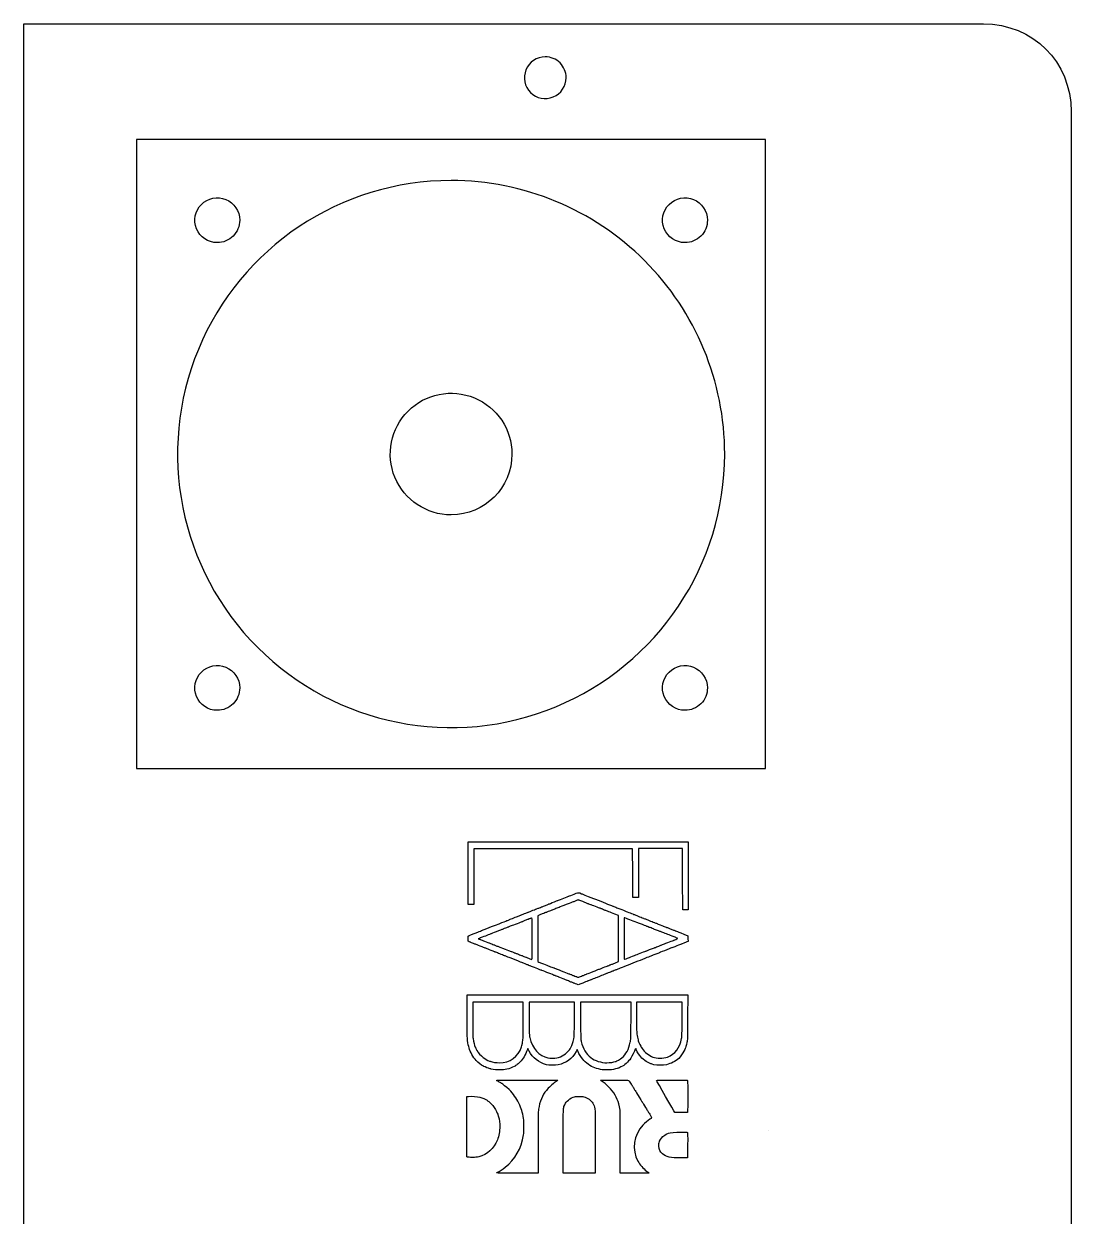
# Model space of a CAD drawing. Extents: x -79 to 143, y 137 to 297.
# Drawn here: x 72.6 to 142.6, y 217.2 to 296.9 of the extents above; entities that cross this region are included whole.
import ezdxf

# ---------------------------------------------------------------- set-up
doc = ezdxf.new("R2010")
doc.units = 0
doc.layers.add('Vrstva_1', color=7, linetype='CONTINUOUS')

msp = doc.modelspace()

# ---------------------------------------------------------------- linework, layer by layer
at = {"layer": 'Vrstva_1', "color": 7}
for points in [[(72.619218, 136.86771), (72.619218, 296.867708), (136.75178, 296.867708)], [(142.61926, 290.999909), (142.61926, 143.00015)]]:
    msp.add_lwpolyline(points, dxfattribs=at)
for points in [[(107.46905, 294.662929)], [(101.17712, 286.394186)], [(85.54477, 282.241663)], [(116.80935, 282.241663)], [(85.544812, 250.97746)], [(116.809395, 250.97746)], [(122.41003, 222.918175), (122.41003, 222.918175), (122.41003, 222.918175)]]:
    msp.add_lwpolyline(points, close=True, dxfattribs=at)
at = {"layer": 'Vrstva_1', "color": 1}
for points in [[(80.157982, 247.090225), (122.196274, 247.090225), (122.196274, 289.128517), (80.157982, 289.128517)], [(101.17712, 264.043823)]]:
    msp.add_lwpolyline(points, close=True, dxfattribs=at)
at = {"layer": 'Vrstva_1', "color": 5}
for points in [[(109.67322, 242.196237), (117.01176, 242.196237), (117.01176, 239.915703), (117.01176, 237.635166), (116.83305, 237.640966), (116.65434, 237.646766), (116.64934, 239.689898), (116.64434, 241.733032), (115.17608, 241.733032), (113.70782, 241.733032), (113.70782, 240.100455), (113.70782, 238.46788), (113.51472, 238.46788), (113.32163, 238.46788), (113.31663, 240.095623), (113.31163, 241.723368), (108.00822, 241.723368), (102.70476, 241.723368), (102.69476, 239.85895), (102.68476, 237.994532), (102.50165, 237.994532), (102.3181, 237.994532), (102.3131, 240.08266)], [(102.3211, 242.183754), (102.32172, 242.183257)], [(107.05633, 237.283692), (106.96453, 237.245382), (106.96453, 235.712269), (106.96453, 234.179158), (107.05098, 234.140088)], [(112.30203, 234.154269), (112.37463, 234.185909), (112.36963, 235.72256), (112.36463, 237.259204), (112.11347, 237.359154)], [(116.74149, 236.009773), (117.00231, 235.906636), (117.00731, 235.719406), (117.01231, 235.532169), (116.92951, 235.494999)], [(102.38235, 235.50514), (102.30825, 235.53788), (102.30825, 235.713924), (102.30825, 235.89003), (102.38132, 235.922113)], [(103.07216, 235.732188), (102.99486, 235.699968), (103.06246, 235.681268)], [(103.14946, 235.647558), (103.1493, 235.647377)], [(112.75674, 234.332828), (112.75639, 234.332817)], [(102.25121, 230.484277), (102.25121, 231.956319), (109.62268, 231.956401)], [(109.84522, 232.698058), (109.6639, 232.631698), (109.5747, 232.665338)], [(109.62268, 231.956401), (116.9944, 231.956401), (116.9874, 230.444559)], [(105.99908, 230.295867), (105.99908, 231.47343), (104.30914, 231.47343), (102.61922, 231.47343), (102.6184, 230.359957)], [(109.41878, 230.396282), (109.41893, 231.473393), (107.90114, 231.473393), (106.38335, 231.473393), (106.39035, 230.357643)], [(113.20102, 230.222366), (113.20802, 231.473372), (111.5148, 231.473372), (109.82158, 231.473372), (109.82858, 230.222366)], [(116.61956, 230.338832), (116.62856, 231.473914), (115.10077, 231.473914), (113.57297, 231.473914), (113.57297, 230.481199)], [(106.43215, 229.106636), (106.43184, 229.106617)], [(109.87038, 228.836123), (109.87096, 228.836132)], [(113.61157, 229.239873), (113.61129, 229.239333)], [(106.40083, 228.19196), (106.31143, 228.372338), (106.28033, 228.295068)], [(109.64526, 228.213571), (109.60196, 228.305951), (109.52826, 228.167169)], [(111.17137, 226.245151), (111.17145, 226.244916)], [(115.91843, 226.256593), (115.91853, 226.256816)], [(102.27508, 221.106342), (102.23158, 221.120162), (102.23158, 223.136459), (102.23158, 225.152755), (102.33949, 225.166283)], [(108.68566, 224.353269), (108.6859, 224.353192)], [(113.45079, 220.035909), (112.47124, 220.035909), (112.4708, 222.146664), (112.47034, 224.257413), (112.42464, 224.469942)], [(106.98468, 222.049833), (106.98439, 220.035681), (105.59332, 220.035681)], [(110.80992, 222.140477), (110.80992, 220.035751), (109.73763, 220.035751), (108.66536, 220.035751), (108.66736, 222.146508)], [(115.07168, 222.035041), (115.07238, 222.035303)], [(116.98766, 221.908439), (116.98266, 221.069273), (116.56727, 221.063373)]]:
    msp.add_lwpolyline(points, dxfattribs=at)
for points in [[(102.6483, 229.031687)], [(104.23154, 226.244648)]]:
    msp.add_lwpolyline(points, close=True, dxfattribs=at)
at = {"layer": 'Vrstva_1', "color": 7}
for points in [[(136.75178, 296.867708), (140.07578, 296.867708), (142.61926, 294.323898), (142.61926, 290.999909)], [(107.46905, 294.662929), (106.905037, 294.662929), (106.396561, 294.323176), (106.180723, 293.802096)], [(108.455093, 294.254497), (108.193578, 294.516012), (107.838888, 294.662929), (107.46905, 294.662929)], [(108.863525, 293.268454), (108.863525, 293.638291), (108.716608, 293.992982), (108.455093, 294.254497)], [(106.180723, 293.802096), (105.964885, 293.281016), (106.08419, 292.681228), (106.483007, 292.282411)], [(108.002693, 291.980126), (108.523772, 292.195965), (108.863525, 292.704441), (108.863525, 293.268454)], [(106.483007, 292.282411), (106.881824, 291.883593), (107.481613, 291.764288), (108.002693, 291.980126)], [(101.17712, 286.394186), (93.781603, 286.394186), (87.114296, 281.939234), (84.284154, 275.106667)], [(114.106437, 281.038688), (110.677369, 284.467756), (106.026554, 286.394186), (101.17712, 286.394186)], [(84.48411, 284.802323), (84.913107, 285.23132), (85.558284, 285.359654), (86.118795, 285.127482)], [(115.74869, 284.802323), (116.177687, 285.23132), (116.822864, 285.359654), (117.383375, 285.127482)], [(84.158951, 283.167638), (83.926779, 283.728149), (84.055113, 284.373326), (84.48411, 284.802323)], [(86.118795, 285.127482), (86.679307, 284.895311), (87.04477, 284.348356), (87.04477, 283.741663)], [(115.423531, 283.167638), (115.191359, 283.728149), (115.319693, 284.373326), (115.74869, 284.802323)], [(117.383375, 285.127482), (117.943887, 284.895311), (118.30935, 284.348356), (118.30935, 283.741663)], [(85.54477, 282.241663), (84.938077, 282.241663), (84.391122, 282.607126), (84.158951, 283.167638)], [(87.04477, 283.741663), (87.04477, 283.343838), (86.886735, 282.962307), (86.60543, 282.681003)], [(116.80935, 282.241663), (116.202657, 282.241663), (115.655702, 282.607126), (115.423531, 283.167638)], [(118.30935, 283.741663), (118.30935, 283.343838), (118.151315, 282.962307), (117.87001, 282.681003)], [(86.60543, 282.681003), (86.324126, 282.399698), (85.942595, 282.241663), (85.54477, 282.241663)], [(117.87001, 282.681003), (117.588706, 282.399698), (117.207175, 282.241663), (116.80935, 282.241663)], [(119.461935, 268.109371), (119.461935, 272.958805), (117.535505, 277.60962), (114.106437, 281.038688)], [(84.284154, 275.106667), (81.454012, 268.2741), (83.018383, 260.409475), (88.247803, 255.180054)], [(108.174416, 251.216405), (115.006983, 254.046547), (119.461935, 260.713854), (119.461935, 268.109371)], [(88.247803, 255.180054), (93.477224, 249.950634), (101.341849, 248.386263), (108.174416, 251.216405)], [(84.158993, 251.903435), (83.926821, 252.463946), (84.055155, 253.109123), (84.484152, 253.53812)], [(84.484152, 253.53812), (84.913149, 253.967117), (85.558326, 254.095451), (86.118837, 253.863279)], [(86.118837, 253.863279), (86.679349, 253.631108), (87.044812, 253.084153), (87.044812, 252.47746)], [(115.423576, 251.903435), (115.191404, 252.463946), (115.319738, 253.109123), (115.748735, 253.53812)], [(115.748735, 253.53812), (116.177732, 253.967117), (116.822909, 254.095451), (117.38342, 253.863279)], [(117.38342, 253.863279), (117.943932, 253.631108), (118.309395, 253.084153), (118.309395, 252.47746)], [(85.544812, 250.97746), (84.938119, 250.97746), (84.391164, 251.342923), (84.158993, 251.903435)], [(87.044812, 252.47746), (87.044812, 252.079635), (86.886777, 251.698104), (86.605472, 251.4168)], [(116.809395, 250.97746), (116.202702, 250.97746), (115.655747, 251.342923), (115.423576, 251.903435)], [(118.309395, 252.47746), (118.309395, 252.079635), (118.15136, 251.698104), (117.870055, 251.4168)], [(86.605472, 251.4168), (86.324168, 251.135495), (85.942637, 250.97746), (85.544812, 250.97746)], [(117.870055, 251.4168), (117.588751, 251.135495), (117.20722, 250.97746), (116.809395, 250.97746)]]:
    msp.add_open_spline(points, degree=3, dxfattribs=at)
at = {"layer": 'Vrstva_1', "color": 1}
for points in [[(98.302348, 270.984135), (99.465085, 272.146872), (101.213747, 272.494702), (102.732935, 271.865434)], [(102.732935, 271.865434), (104.252124, 271.236165), (105.242661, 269.753722), (105.242661, 268.109364)], [(97.42105, 266.553549), (96.791781, 268.072737), (97.139612, 269.821399), (98.302348, 270.984135)], [(105.242661, 268.109364), (105.242661, 265.864028), (103.422456, 264.043823), (101.17712, 264.043823)], [(101.17712, 264.043823), (99.532762, 264.043823), (98.050318, 265.03436), (97.42105, 266.553549)]]:
    msp.add_open_spline(points, degree=3, dxfattribs=at)
at = {"layer": 'Vrstva_1', "color": 5}
for points in [[(102.3131, 240.08266), (102.3111, 241.231131), (102.31392, 242.176623), (102.3211, 242.183754)], [(102.32172, 242.183257), (102.32872, 242.190457), (105.63702, 242.196237), (109.67322, 242.196237)], [(108.36293, 238.283174), (108.44273, 238.320384), (109.01074, 238.544613), (109.02511, 238.544613)], [(109.02511, 238.544613), (109.03111, 238.544613), (109.06371, 238.557093), (109.09711, 238.572403)], [(109.09711, 238.572403), (109.17971, 238.610053), (109.36059, 238.682847), (109.52965, 238.746401)], [(109.52965, 238.746401), (109.68101, 238.803351), (109.70181, 238.801671), (109.89218, 238.718471)], [(109.89218, 238.718471), (109.96838, 238.685161), (110.14531, 238.614803), (110.69397, 238.399608)], [(110.69397, 238.399608), (110.84806, 238.339168), (111.1393, 238.224493), (111.3412, 238.144764)], [(106.35649, 237.493349), (106.38839, 237.507149), (106.51879, 237.558639), (106.6463, 237.60782)], [(106.6463, 237.60782), (106.77382, 237.657), (106.90555, 237.709719), (106.93903, 237.724903)], [(106.93903, 237.724903), (106.97253, 237.740143), (107.00733, 237.752543), (107.01633, 237.752613)], [(107.01633, 237.752613), (107.02533, 237.752672), (107.05583, 237.764803), (107.08403, 237.779443)], [(107.08403, 237.779443), (107.11223, 237.794173), (107.16873, 237.816933), (107.20961, 237.830163)], [(107.20961, 237.830163), (107.25051, 237.843363), (107.29261, 237.860343), (107.30321, 237.868023)], [(107.30321, 237.868023), (107.31391, 237.875623), (107.39211, 237.906753), (107.47709, 237.937153)], [(107.47709, 237.937153), (107.56209, 237.967553), (107.65338, 238.003533), (107.67995, 238.017193)], [(107.75673, 237.557292), (107.68763, 237.532612), (107.60941, 237.501362), (107.58284, 237.487652)], [(107.67995, 238.017193), (107.70645, 238.030843), (107.73565, 238.042073), (107.74465, 238.042153)], [(107.74465, 238.042153), (107.75365, 238.042211), (107.78845, 238.054843), (107.82195, 238.070223)], [(107.94028, 237.627802), (107.90838, 237.613652), (107.82579, 237.581872), (107.75673, 237.557292)], [(107.82195, 238.070223), (107.93168, 238.120563), (108.26886, 238.254804), (108.28563, 238.254804)], [(108.18179, 237.723892), (108.08083, 237.685222), (107.97215, 237.641972), (107.94028, 237.627802)], [(109.06496, 238.069335), (108.49363, 237.844449), (108.36019, 237.792262), (108.18179, 237.723892)], [(108.28563, 238.254804), (108.29463, 238.254804), (108.32953, 238.267574), (108.36293, 238.283174)], [(109.35477, 238.177539), (109.34677, 238.17748), (109.21598, 238.128789), (109.06496, 238.069335)], [(109.42127, 238.204379), (109.39297, 238.189659), (109.36317, 238.177609), (109.35477, 238.177539)], [(109.54686, 238.255099), (109.50596, 238.241899), (109.44946, 238.219119), (109.42127, 238.204379)], [(109.64406, 238.297179), (109.63136, 238.287169), (109.58766, 238.268239), (109.54686, 238.255099)], [(109.70576, 238.294879), (109.68136, 238.307939), (109.65866, 238.308869), (109.64406, 238.297179)], [(109.90502, 238.215889), (109.81672, 238.247949), (109.72705, 238.283499), (109.70576, 238.294879)], [(110.10423, 238.139919), (110.08293, 238.149619), (109.99333, 238.183799), (109.90502, 238.215889)], [(110.35301, 238.041789), (110.33381, 238.042195), (110.21414, 238.089599), (110.10423, 238.139919)], [(110.45201, 238.003789), (110.40951, 238.024319), (110.36501, 238.041439), (110.35301, 238.041789)], [(110.54451, 237.965859), (110.53651, 237.966229), (110.49441, 237.983349), (110.45201, 238.003789)], [(110.82466, 237.860862), (110.67895, 237.918242), (110.55288, 237.965496), (110.54451, 237.965859)], [(111.13787, 237.742575), (111.11137, 237.750175), (110.97035, 237.803515), (110.82466, 237.860862)], [(111.20547, 237.714205), (111.19477, 237.722105), (111.16437, 237.734885), (111.13787, 237.742575)], [(111.29907, 237.675835), (111.25817, 237.689035), (111.21607, 237.706295), (111.20547, 237.714205)], [(111.42467, 237.625115), (111.39637, 237.639845), (111.33997, 237.662605), (111.29907, 237.675835)], [(111.3412, 238.144764), (111.5431, 238.065024), (111.76481, 237.977859), (111.83387, 237.951055)], [(111.50027, 237.598205), (111.48677, 237.598262), (111.45277, 237.610385), (111.42467, 237.625115)], [(111.55827, 237.579415), (111.53977, 237.589715), (111.51367, 237.598125), (111.50027, 237.598205)], [(111.72706, 237.509915), (111.65266, 237.537835), (111.57672, 237.569185), (111.55827, 237.579415)], [(111.83387, 237.951055), (111.90297, 237.924285), (111.98554, 237.890845), (112.01742, 237.876795)], [(112.01742, 237.876795), (112.04932, 237.862725), (112.15798, 237.819555), (112.25894, 237.780855)], [(112.25894, 237.780855), (112.54717, 237.670286), (112.6889, 237.61459), (112.75159, 237.58724)], [(112.75159, 237.58724), (112.78349, 237.57339), (112.87041, 237.53906), (112.9448, 237.51102)], [(103.2073, 236.250672), (104.22116, 236.650922), (104.75749, 236.862141), (104.89784, 236.916468)], [(104.89784, 236.916468), (104.96694, 236.943228), (105.0495, 236.976528), (105.08137, 236.990598)], [(105.08137, 236.990598), (105.11327, 237.004668), (105.24367, 237.056168), (105.37118, 237.105062)], [(105.37118, 237.105062), (105.4987, 237.153952), (105.62911, 237.205669), (105.66099, 237.219939)], [(105.90256, 236.835056), (105.87606, 236.827256), (105.73254, 236.773196), (105.58378, 236.715023)], [(105.66099, 237.219939), (105.69289, 237.234159), (105.74069, 237.252299), (105.76725, 237.260059)], [(105.76725, 237.260059), (105.79375, 237.267859), (105.82415, 237.280739), (105.83485, 237.288639)], [(105.83485, 237.288639), (105.84545, 237.296539), (105.88895, 237.314039), (105.93145, 237.327459)], [(105.97016, 236.863126), (105.95956, 236.855526), (105.92916, 236.842896), (105.90256, 236.835056)], [(105.93145, 237.327459), (105.97395, 237.340889), (106.01745, 237.357919), (106.02805, 237.365459)], [(106.11507, 236.921666), (106.04597, 236.897076), (105.98078, 236.870666), (105.97016, 236.863126)], [(106.02805, 237.365459), (106.03865, 237.373059), (106.10385, 237.399189), (106.17295, 237.423709)], [(106.3186, 237.000686), (106.2757, 236.981836), (106.18414, 236.946276), (106.11507, 236.921666)], [(106.17295, 237.423709), (106.24215, 237.448239), (106.32462, 237.479559), (106.35649, 237.493349)], [(106.44919, 237.048116), (106.42029, 237.040916), (106.36149, 237.019456), (106.3186, 237.000686)], [(106.51239, 237.078516), (106.50639, 237.069116), (106.47809, 237.055376), (106.44919, 237.048116)], [(106.56049, 237.095706), (106.53989, 237.095706), (106.51819, 237.088006), (106.51239, 237.078516)], [(106.59789, 235.70257), (106.59789, 237.068706), (106.59722, 237.095706), (106.56049, 237.095706)], [(107.26403, 237.366242), (107.20023, 237.341932), (107.10682, 237.304802), (107.05633, 237.283692)], [(107.44084, 237.436522), (107.40734, 237.422162), (107.3278, 237.390542), (107.26403, 237.366242)], [(107.51814, 237.462702), (107.50914, 237.462644), (107.47434, 237.450802), (107.44084, 237.436522)], [(107.58284, 237.487652), (107.55634, 237.473942), (107.52714, 237.462772), (107.51814, 237.462702)], [(112.11347, 237.359154), (111.97533, 237.414144), (111.80144, 237.481972), (111.72706, 237.509915)], [(112.74924, 237.114963), (112.74624, 237.114963), (112.74224, 236.488983), (112.74224, 235.723896)], [(113.06066, 236.999041), (113.01736, 237.019341), (112.76072, 237.114963), (112.74924, 237.114963)], [(112.9448, 237.51102), (113.10587, 237.45036), (113.20604, 237.410267), (113.31567, 237.362636)], [(113.23454, 236.931801), (113.16014, 236.958781), (113.08192, 236.989041), (113.06066, 236.999041)], [(113.40844, 236.864631), (113.38714, 236.874531), (113.30894, 236.904811), (113.23454, 236.931801)], [(113.31567, 237.362636), (113.36027, 237.343276), (113.40237, 237.327376), (113.40937, 237.327376)], [(113.58233, 236.795361), (113.50793, 236.823511), (113.42969, 236.854691), (113.40844, 236.864631)], [(113.40937, 237.327376), (113.41637, 237.327376), (113.44937, 237.314826), (113.48297, 237.299586)], [(113.48297, 237.299586), (113.51647, 237.284276), (113.64818, 237.231476), (113.7757, 237.182286)], [(114.18417, 236.561641), (114.12397, 236.587581), (113.84364, 236.696457), (113.58233, 236.795361)], [(113.7757, 237.182286), (113.90322, 237.133106), (114.03494, 237.080385), (114.06842, 237.065204)], [(114.06842, 237.065204), (114.10192, 237.049954), (114.13542, 237.037564), (114.14272, 237.037564)], [(114.14272, 237.037564), (114.14972, 237.037564), (114.18362, 237.025164), (114.21702, 237.009924)], [(114.21702, 237.009924), (114.25052, 236.994684), (114.38223, 236.942024), (114.50974, 236.892841)], [(114.50974, 236.892841), (114.63725, 236.843661), (114.76898, 236.790842), (114.80247, 236.775542)], [(114.80247, 236.775542), (114.83597, 236.760232), (114.87077, 236.747682), (114.87977, 236.747612)], [(114.87977, 236.747612), (114.88877, 236.747554), (114.91797, 236.736162), (114.94447, 236.722292)], [(114.94447, 236.722292), (114.97097, 236.708442), (115.06232, 236.672232), (115.14732, 236.641872)], [(102.38132, 235.922113), (102.48988, 235.969783), (102.84763, 236.110288), (102.86026, 236.110288)], [(102.86026, 236.110288), (102.86626, 236.110288), (102.90766, 236.126468), (102.95236, 236.146148)], [(102.95236, 236.146148), (102.99696, 236.165878), (103.11165, 236.212888), (103.2073, 236.250672)], [(103.73282, 235.997959), (103.62076, 235.949249), (103.52031, 235.909159), (103.36196, 235.849908)], [(103.82462, 236.033139), (103.81862, 236.033139), (103.77732, 236.017249), (103.73282, 235.997959)], [(104.1976, 236.175677), (103.99838, 236.097287), (103.83055, 236.033139), (103.82462, 236.033139)], [(104.6081, 236.332601), (104.5815, 236.324701), (104.39681, 236.254071), (104.1976, 236.175677)], [(104.6757, 236.360841), (104.665, 236.353241), (104.6346, 236.340521), (104.6081, 236.332601)], [(104.82061, 236.419231), (104.75151, 236.394691), (104.68633, 236.368391), (104.6757, 236.360841)], [(105.00415, 236.488631), (104.97225, 236.474961), (104.88968, 236.443691), (104.82061, 236.419231)], [(105.1877, 236.561361), (105.1185, 236.535051), (105.03603, 236.502311), (105.00415, 236.488631)], [(105.58378, 236.715023), (105.435, 236.656853), (105.25678, 236.587709), (105.1877, 236.561361)], [(114.26147, 236.534741), (114.25247, 236.535103), (114.21767, 236.547231), (114.18417, 236.561641)], [(114.35517, 236.496831), (114.31267, 236.517371), (114.27047, 236.534451), (114.26147, 236.534741)], [(114.45417, 236.458841), (114.44227, 236.45921), (114.39767, 236.476351), (114.35517, 236.496831)], [(114.70295, 236.360711), (114.59304, 236.411041), (114.4734, 236.458261), (114.45417, 236.458841)], [(114.90583, 236.283951), (114.81553, 236.316401), (114.72421, 236.350981), (114.70295, 236.360711)], [(115.12801, 236.198681), (115.09611, 236.213091), (114.99614, 236.251451), (114.90583, 236.283951)], [(115.32122, 236.123211), (115.24682, 236.150261), (115.15989, 236.184251), (115.12801, 236.198681)], [(115.14732, 236.641872), (115.23232, 236.611472), (115.31058, 236.580502), (115.3212, 236.573102)], [(115.3212, 236.573102), (115.3319, 236.565702), (115.374, 236.548792), (115.4149, 236.535632)], [(115.65932, 235.994435), (115.54775, 236.038185), (115.3956, 236.096125), (115.32122, 236.123211)], [(115.4149, 236.535632), (115.4558, 236.522412), (115.5123, 236.499642), (115.54049, 236.484932)], [(115.54049, 236.484932), (115.56879, 236.470232), (115.59909, 236.458172), (115.60819, 236.458102)], [(115.60819, 236.458102), (115.61719, 236.458042), (115.65199, 236.445692), (115.68549, 236.430752)], [(116.01676, 235.857381), (115.93176, 235.889021), (115.77089, 235.950701), (115.65932, 235.994435)], [(115.68549, 236.430752), (115.71899, 236.415742), (115.80723, 236.380352), (115.88161, 236.352112)], [(115.88161, 236.352112), (115.95601, 236.323802), (116.04425, 236.288332), (116.07774, 236.273112)], [(116.07774, 236.273112), (116.11124, 236.257902), (116.14434, 236.245472), (116.15134, 236.245472)], [(116.15134, 236.245472), (116.15834, 236.245472), (116.20034, 236.229592), (116.24504, 236.210212)], [(116.24504, 236.210212), (116.33954, 236.169192), (116.39087, 236.148432), (116.74149, 236.009773)], [(102.47415, 235.47225), (102.46415, 235.472309), (102.42315, 235.4871), (102.38235, 235.50514)], [(102.54305, 235.44542), (102.51485, 235.46012), (102.48385, 235.47218), (102.47415, 235.47225)], [(102.66863, 235.39472), (102.62773, 235.40794), (102.57123, 235.43071), (102.54305, 235.44542)], [(102.76223, 235.35651), (102.75163, 235.36431), (102.70943, 235.38156), (102.66863, 235.39472)], [(102.85883, 235.31793), (102.81633, 235.33138), (102.77283, 235.34868), (102.76223, 235.35651)], [(102.95543, 235.27972), (102.94483, 235.28732), (102.90133, 235.30463), (102.85883, 235.31793)], [(103.12931, 235.21136), (103.04431, 235.24129), (102.96605, 235.27203), (102.95543, 235.27972)], [(103.06246, 235.681268), (103.09966, 235.670998), (103.13876, 235.655848), (103.14946, 235.647558)], [(103.18808, 235.781848), (103.16688, 235.772248), (103.11468, 235.749918), (103.07216, 235.732188)], [(103.3032, 235.14337), (103.2926, 235.15077), (103.2143, 235.18143), (103.12931, 235.21136)], [(103.1493, 235.647377), (103.1599, 235.639077), (103.2034, 235.621357), (103.2459, 235.607987)], [(103.36196, 235.849908), (103.28756, 235.822048), (103.20933, 235.791448), (103.18808, 235.781848)], [(103.2459, 235.607987), (103.2884, 235.594537), (103.3319, 235.577527), (103.3425, 235.570147)], [(103.3998, 235.10553), (103.3573, 235.11898), (103.3138, 235.13599), (103.3032, 235.14337)], [(103.3425, 235.570147), (103.3531, 235.562747), (103.4314, 235.532087), (103.51638, 235.502157)], [(103.51638, 235.502157), (103.60138, 235.472217), (103.67964, 235.441707), (103.69026, 235.434387)], [(103.69026, 235.434387), (103.70086, 235.426987), (103.79218, 235.392187), (103.89313, 235.356867)], [(103.89313, 235.356867), (103.99408, 235.321537), (104.08537, 235.286807), (104.09599, 235.279607)], [(104.09599, 235.279607), (104.10659, 235.272207), (104.17179, 235.246417), (104.24089, 235.221957)], [(104.24089, 235.221957), (104.30999, 235.197417), (104.39256, 235.166007), (104.42444, 235.152187)], [(104.42444, 235.152187), (104.48154, 235.127277), (104.7019, 235.042945), (105.00405, 234.930169)], [(106.56419, 234.323629), (106.59629, 234.310179), (106.59789, 234.383269), (106.59789, 235.70257)], [(112.74224, 235.723896), (112.74224, 234.958793), (112.74924, 234.332819), (112.75674, 234.332828)], [(114.76559, 235.105788), (114.77359, 235.105848), (114.80189, 235.117098), (114.82849, 235.130768)], [(114.82849, 235.130768), (114.85499, 235.144438), (114.93329, 235.175778), (115.00236, 235.200388)], [(115.00236, 235.200388), (115.07156, 235.225008), (115.15403, 235.256708), (115.18591, 235.270668)], [(115.18591, 235.270668), (115.21781, 235.284638), (115.30039, 235.317738), (115.36945, 235.344058)], [(115.36945, 235.344058), (115.43865, 235.370368), (115.6186, 235.440578), (115.76962, 235.499972)], [(115.76962, 235.499972), (115.92064, 235.559392), (116.04973, 235.607981), (116.05651, 235.607981)], [(116.38295, 235.279449), (116.27662, 235.232749), (115.95095, 235.1055), (115.93765, 235.1055)], [(116.22928, 235.773931), (116.19738, 235.788191), (116.10176, 235.825741), (116.01676, 235.857381)], [(116.05651, 235.607981), (116.06351, 235.607981), (116.09621, 235.620471), (116.12971, 235.635781)], [(116.12971, 235.635781), (116.16321, 235.651081), (116.22541, 235.678061), (116.26788, 235.695941)], [(116.31618, 235.738151), (116.30018, 235.743251), (116.26108, 235.759731), (116.22928, 235.773931)], [(116.26788, 235.695941), (116.31798, 235.716861), (116.33488, 235.731801), (116.31618, 235.738151)], [(116.50852, 235.327779), (116.48202, 235.319879), (116.42542, 235.298209), (116.38295, 235.279449)], [(116.57622, 235.355789), (116.56552, 235.348189), (116.53512, 235.335609), (116.50852, 235.327779)], [(116.72113, 235.413659), (116.65203, 235.389359), (116.58685, 235.363329), (116.57622, 235.355789)], [(116.92951, 235.494999), (116.88391, 235.474599), (116.7902, 235.437949), (116.72113, 235.413659)], [(103.4964, 235.06695), (103.4858, 235.07475), (103.4423, 235.09223), (103.3998, 235.10553)], [(103.593, 235.02837), (103.5505, 235.04182), (103.507, 235.05912), (103.4964, 235.06695)], [(103.6896, 234.99016), (103.679, 234.99776), (103.6355, 235.01507), (103.593, 235.02837)], [(103.86348, 234.92106), (103.77848, 234.95144), (103.70022, 234.98248), (103.6896, 234.99016)], [(104.06634, 234.84102), (104.03974, 234.85469), (103.94849, 234.89068), (103.86348, 234.92106)], [(104.13014, 234.81603), (104.12114, 234.816089), (104.09294, 234.82734), (104.06634, 234.84102)], [(104.22674, 234.77981), (104.18214, 234.79969), (104.13864, 234.81603), (104.13014, 234.81603)], [(104.52032, 234.662586), (104.40343, 234.707216), (104.27132, 234.759966), (104.22674, 234.77981)], [(104.79081, 234.556107), (104.75891, 234.570007), (104.6372, 234.617967), (104.52032, 234.662586)], [(104.97434, 234.481997), (104.90524, 234.508817), (104.82268, 234.542237), (104.79081, 234.556107)], [(105.51949, 234.267126), (105.28874, 234.358476), (105.04342, 234.45516), (104.97434, 234.481997)], [(105.00405, 234.930169), (105.08905, 234.898459), (105.1847, 234.860479), (105.21658, 234.845709)], [(105.21658, 234.845709), (105.24848, 234.831009), (105.29858, 234.812969), (105.32785, 234.805649)], [(105.32785, 234.805649), (105.35725, 234.798249), (105.38595, 234.784579), (105.39175, 234.775189)], [(105.39175, 234.775189), (105.39775, 234.765689), (105.41585, 234.757969), (105.43215, 234.757969)], [(105.43215, 234.757969), (105.44845, 234.757969), (105.48925, 234.745259), (105.52275, 234.729659)], [(105.52275, 234.729659), (105.55625, 234.714139), (105.65753, 234.674829), (105.74785, 234.642349)], [(105.74785, 234.642349), (105.83815, 234.609899), (105.92947, 234.575319), (105.95072, 234.565599)], [(105.95072, 234.565599), (106.05804, 234.516449), (106.17989, 234.468119), (106.1966, 234.468119)], [(106.1966, 234.468119), (106.207, 234.468119), (106.2429, 234.455489), (106.2763, 234.440109)], [(106.2763, 234.440109), (106.3098, 234.424739), (106.38065, 234.395319), (106.43377, 234.374999)], [(106.43377, 234.374999), (106.48677, 234.354529), (106.5456, 234.331459), (106.56419, 234.323629)], [(112.75639, 234.332817), (112.77309, 234.332832), (112.96477, 234.402507), (113.02205, 234.429467)], [(114.26737, 234.44341), (113.89848, 234.298286), (113.40928, 234.105558), (113.0212, 233.952459)], [(113.02205, 234.429467), (113.04335, 234.439467), (113.12155, 234.469747), (113.19593, 234.496647)], [(113.19593, 234.496647), (113.27033, 234.523627), (113.34856, 234.553777), (113.36982, 234.563827)], [(113.36982, 234.563827), (113.39112, 234.573827), (113.46502, 234.603377), (113.53404, 234.629527)], [(113.53404, 234.629527), (113.60314, 234.655687), (113.78318, 234.725707), (113.93421, 234.785118)], [(113.93421, 234.785118), (114.08522, 234.844538), (114.21395, 234.893126), (114.22025, 234.893126)], [(114.22025, 234.893126), (114.22725, 234.893126), (114.26815, 234.909456), (114.31275, 234.929416)], [(114.5706, 234.567035), (114.526, 234.547075), (114.38956, 234.491485), (114.26737, 234.44341)], [(114.31275, 234.929416), (114.42758, 234.980786), (114.74811, 235.105648), (114.76559, 235.105788)], [(114.6672, 234.603255), (114.6582, 234.603255), (114.6152, 234.586925), (114.5706, 234.567035)], [(115.1078, 234.776819), (115.017, 234.735509), (114.68144, 234.603255), (114.6672, 234.603255)], [(115.28168, 234.845399), (115.20728, 234.817319), (115.12905, 234.786419), (115.1078, 234.776819)], [(115.84575, 235.06965), (115.75465, 235.02929), (115.48535, 234.922255), (115.28168, 234.845399)], [(115.93765, 235.1055), (115.93165, 235.1055), (115.89035, 235.08931), (115.84575, 235.06965)], [(105.95128, 234.101042), (105.94428, 234.101042), (105.75025, 234.175772), (105.51949, 234.267126)], [(106.02438, 234.073482), (105.99088, 234.088632), (105.95798, 234.101042), (105.95128, 234.101042)], [(106.28224, 233.965164), (106.26804, 233.965577), (106.18664, 233.999984), (106.02438, 234.073482)], [(106.37504, 233.927254), (106.33254, 233.947794), (106.29074, 233.964874), (106.28224, 233.965164)], [(106.46754, 233.889344), (106.45954, 233.889707), (106.41744, 233.906854), (106.37504, 233.927254)], [(107.113, 233.635214), (106.99658, 233.687394), (106.48563, 233.888568), (106.46754, 233.889344)], [(107.05098, 234.140088), (107.09818, 234.118508), (107.14138, 234.100988), (107.14698, 234.100988)], [(107.2081, 233.598844), (107.2011, 233.598844), (107.1575, 233.615174), (107.113, 233.635214)], [(107.14698, 234.100988), (107.15768, 234.100988), (107.47668, 233.977888), (107.82675, 233.838558)], [(108.01723, 233.280458), (107.88682, 233.336928), (107.22117, 233.598844), (107.2081, 233.598844)], [(107.82675, 233.838558), (107.94466, 233.791628), (108.04899, 233.752928), (108.0586, 233.752578)], [(108.0586, 233.752578), (108.0686, 233.752209), (108.1107, 233.735068), (108.1533, 233.714668)], [(108.1533, 233.714668), (108.1958, 233.694118), (108.238, 233.677048), (108.247, 233.676758)], [(108.247, 233.676758), (108.256, 233.676397), (108.2908, 233.664278), (108.3243, 233.649858)], [(108.3243, 233.649858), (108.3818, 233.625098), (108.62124, 233.531953), (108.92616, 233.415793)], [(110.50998, 233.453579), (110.78038, 233.558061), (110.86656, 233.592576), (110.97745, 233.640764)], [(110.97745, 233.640764), (111.02205, 233.660124), (111.06545, 233.676024), (111.07405, 233.676094)], [(111.07405, 233.676094), (111.08305, 233.676138), (111.20697, 233.723904), (111.35043, 233.782262)], [(111.35043, 233.782262), (111.49388, 233.840572), (111.61995, 233.888673), (111.63057, 233.889079)], [(111.63057, 233.889079), (111.64127, 233.889494), (111.68467, 233.906669), (111.72717, 233.927139)], [(111.72717, 233.927139), (111.76967, 233.947689), (111.81147, 233.964759), (111.81997, 233.965049)], [(111.81997, 233.965049), (111.82897, 233.965412), (111.87197, 233.981969), (111.91657, 234.001929)], [(111.91657, 234.001929), (111.96117, 234.021809), (112.04978, 234.057139), (112.11355, 234.080359)], [(112.00988, 233.548472), (111.98158, 233.533772), (111.94388, 233.521712), (111.92598, 233.521642)], [(112.13546, 233.599172), (112.09456, 233.585942), (112.03806, 233.563182), (112.00988, 233.548472)], [(112.11355, 234.080359), (112.17735, 234.103639), (112.26212, 234.136899), (112.30203, 234.154269)], [(112.22906, 233.637382), (112.21836, 233.629582), (112.17626, 233.612262), (112.13546, 233.599172)], [(112.32566, 233.675962), (112.28306, 233.662512), (112.23966, 233.645212), (112.22906, 233.637382)], [(112.42226, 233.713132), (112.41156, 233.705732), (112.36806, 233.689332), (112.32566, 233.675962)], [(112.54785, 233.766782), (112.48935, 233.744312), (112.43289, 233.720142), (112.42226, 233.713132)], [(113.0212, 233.952459), (112.81929, 233.872809), (112.6063, 233.789256), (112.54785, 233.766782)], [(108.1235, 233.241208), (108.097, 233.249008), (108.0491, 233.266708), (108.01723, 233.280458)], [(108.1912, 233.212688), (108.1805, 233.220588), (108.1502, 233.233528), (108.1235, 233.241208)], [(108.2878, 233.173808), (108.2453, 233.187258), (108.2018, 233.204638), (108.1912, 233.212688)], [(108.3844, 233.135528), (108.3737, 233.143128), (108.3302, 233.160438), (108.2878, 233.173808)], [(108.55829, 233.067168), (108.47329, 233.097178), (108.39502, 233.127918), (108.3844, 233.135528)], [(108.73217, 232.999178), (108.72147, 233.006578), (108.64327, 233.037238), (108.55829, 233.067168)], [(108.82877, 232.961268), (108.78627, 232.974718), (108.74277, 232.991728), (108.73217, 232.999178)], [(108.92537, 232.922688), (108.91467, 232.930488), (108.87127, 232.947958), (108.82877, 232.961268)], [(109.01897, 232.884478), (108.97807, 232.897638), (108.93597, 232.914848), (108.92537, 232.922688)], [(108.92616, 233.415793), (109.00056, 233.387413), (109.08879, 233.351793), (109.12229, 233.336643)], [(109.14455, 232.833778), (109.11625, 232.848478), (109.05985, 232.871248), (109.01897, 232.884478)], [(109.12229, 233.336643), (109.15579, 233.321503), (109.19649, 233.309003), (109.21289, 233.309003)], [(109.22475, 232.806278), (109.20875, 232.806648), (109.17275, 232.819068), (109.14455, 232.833778)], [(109.21289, 233.309003), (109.22919, 233.309003), (109.24729, 233.301303), (109.25319, 233.291783)], [(109.29125, 232.777158), (109.27065, 232.792748), (109.24065, 232.805768), (109.22475, 232.806278)], [(109.25319, 233.291783), (109.25919, 233.282283), (109.28749, 233.268653), (109.31639, 233.261403)], [(109.35885, 232.748708), (109.34225, 232.748766), (109.31185, 232.761568), (109.29125, 232.777158)], [(109.31639, 233.261403), (109.34529, 233.254003), (109.40579, 233.231393), (109.45076, 233.211003)], [(109.43725, 232.723798), (109.41075, 232.737388), (109.37535, 232.748638), (109.35885, 232.748708)], [(109.45076, 233.211003), (109.49566, 233.190533), (109.54206, 233.173833), (109.55382, 233.173833)], [(109.55382, 233.173833), (109.56562, 233.173833), (109.60032, 233.160823), (109.63102, 233.144853)], [(109.63102, 233.144853), (109.66182, 233.128963), (109.69182, 233.123713), (109.69742, 233.133033)], [(109.69742, 233.133033), (109.70342, 233.142533), (109.73172, 233.156093), (109.76062, 233.163343)], [(109.76062, 233.163343), (109.78962, 233.170743), (109.84862, 233.192763), (109.8919, 233.212343)], [(110.242, 232.856264), (110.13632, 232.808004), (110.03208, 232.766494), (109.84522, 232.698058)], [(109.8919, 233.212343), (109.9351, 233.232003), (109.99421, 233.254173), (110.02316, 233.261343)], [(110.02316, 233.261343), (110.05206, 233.268743), (110.08056, 233.282263), (110.08636, 233.291723)], [(110.08636, 233.291723), (110.09236, 233.301223), (110.11036, 233.308943), (110.12666, 233.308943)], [(110.12666, 233.308943), (110.14296, 233.308943), (110.18386, 233.321363), (110.21726, 233.336443)], [(110.21726, 233.336443), (110.25076, 233.351593), (110.38247, 233.404363), (110.50998, 233.453579)], [(110.3193, 232.884714), (110.3103, 232.884352), (110.2755, 232.871554), (110.242, 232.856264)], [(110.413, 232.922704), (110.3705, 232.902164), (110.3284, 232.885004), (110.3193, 232.884714)], [(110.5067, 232.960694), (110.4977, 232.960325), (110.4556, 232.943264), (110.413, 232.922704)], [(110.584, 232.987454), (110.5505, 232.973124), (110.5157, 232.960994), (110.5067, 232.960694)], [(110.76079, 233.057734), (110.69699, 233.033424), (110.61748, 233.001784), (110.584, 232.987454)], [(110.93468, 233.127134), (110.90278, 233.113314), (110.82456, 233.082054), (110.76079, 233.057734)], [(111.22448, 233.241306), (111.09697, 233.192386), (110.96655, 233.141014), (110.93468, 233.127134)], [(111.51722, 233.358332), (111.48372, 233.342892), (111.352, 233.290182), (111.22448, 233.241306)], [(111.59082, 233.386412), (111.58382, 233.386412), (111.55072, 233.373782), (111.51722, 233.358332)], [(111.68512, 233.423582), (111.64022, 233.403112), (111.59772, 233.386412), (111.59082, 233.386412)], [(111.81948, 233.473982), (111.79058, 233.466582), (111.73008, 233.444052), (111.68512, 233.423582)], [(111.88268, 233.504362), (111.87668, 233.494862), (111.84838, 233.481232), (111.81948, 233.473982)], [(111.92598, 233.521642), (111.90798, 233.521584), (111.88858, 233.513842), (111.88268, 233.504362)], [(109.5747, 232.665338), (109.5258, 232.683878), (109.46381, 232.710128), (109.43725, 232.723798)], [(102.27081, 228.904841), (102.25871, 228.971291), (102.25121, 229.573746), (102.25121, 230.484277)], [(102.6184, 230.359957), (102.61766, 229.438961), (102.6224, 229.209367), (102.6483, 229.031687)], [(106.39035, 230.357643), (106.39635, 229.359082), (106.40085, 229.227682), (106.43215, 229.106636)], [(109.33898, 228.831132), (109.40838, 229.084146), (109.41858, 229.283504), (109.41878, 230.396282)], [(113.57297, 230.481199), (113.57297, 229.585117), (113.57597, 229.464308), (113.61157, 229.239873)], [(116.9874, 230.444559), (116.9804, 229.005864), (116.9774, 228.925254), (116.9405, 228.778171)], [(105.96988, 228.895566), (105.99318, 229.073277), (105.99908, 229.356365), (105.99908, 230.295867)], [(109.82858, 230.222366), (109.83458, 229.094731), (109.83898, 228.958032), (109.87038, 228.836123)], [(113.15202, 228.784772), (113.19152, 228.962673), (113.19382, 229.029642), (113.20102, 230.222366)], [(116.58026, 229.039533), (116.60506, 229.173098), (116.61246, 229.415632), (116.61956, 230.338832)], [(102.3762, 228.414768), (102.3455, 228.524455), (102.3101, 228.689378), (102.27081, 228.904841)], [(102.64833, 229.031637), (102.68133, 228.801815), (102.73483, 228.594897), (102.79399, 228.467768)], [(105.92318, 228.628917), (105.93318, 228.653087), (105.95378, 228.773058), (105.96988, 228.895566)], [(106.43184, 229.106617), (106.62846, 228.344144), (107.04551, 227.877598), (107.64942, 227.744536)], [(109.14987, 228.382123), (109.18007, 228.408063), (109.30303, 228.700087), (109.33898, 228.831132)], [(109.87096, 228.836132), (109.99946, 228.33671), (110.18631, 228.027615), (110.5201, 227.762368)], [(112.59506, 227.74451), (112.87388, 227.984953), (113.04574, 228.305941), (113.15202, 228.784772)], [(113.61129, 229.239333), (113.63249, 229.102583), (113.66659, 228.941485), (113.68699, 228.881348)], [(113.68699, 228.881348), (113.72449, 228.771168), (113.85911, 228.477318), (113.88039, 228.459382)], [(115.63561, 227.801393), (116.14116, 227.986184), (116.46304, 228.408053), (116.58026, 229.039533)], [(116.9405, 228.778171), (116.8906, 228.580491), (116.83735, 228.400357), (116.81781, 228.363019)], [(102.85387, 227.565751), (102.64814, 227.788567), (102.45558, 228.130824), (102.3762, 228.414768)], [(102.79399, 228.467768), (102.81419, 228.424528), (102.83059, 228.383738), (102.83059, 228.377028)], [(102.83059, 228.377028), (102.83059, 228.363288), (102.9621, 228.135853), (102.99374, 228.094806)], [(102.99374, 228.094806), (103.07044, 227.995286), (103.32345, 227.757706), (103.41987, 227.694693)], [(104.40146, 227.416134), (105.12498, 227.416134), (105.66923, 227.810201), (105.87438, 228.482587)], [(106.28033, 228.295068), (106.13613, 227.935781), (105.97489, 227.669272), (105.78364, 227.474127)], [(105.87438, 228.482587), (105.89168, 228.538907), (105.91358, 228.604771), (105.92318, 228.628917)], [(107.54512, 227.287312), (107.02668, 227.426029), (106.62198, 227.745959), (106.40083, 228.19196)], [(108.24029, 227.74424), (108.56528, 227.8061), (108.90505, 228.025287), (109.08067, 228.286393)], [(109.52826, 228.167169), (109.26916, 227.678663), (108.9002, 227.405317), (108.32759, 227.277612)], [(109.08067, 228.286393), (109.11257, 228.333773), (109.14367, 228.376823), (109.14987, 228.382123)], [(109.68916, 228.105422), (109.68878, 228.114122), (109.66906, 228.162702), (109.64526, 228.213571)], [(109.97516, 227.650523), (109.88946, 227.754496), (109.69069, 228.07065), (109.68916, 228.105422)], [(113.48496, 228.319136), (113.44086, 228.178645), (113.28586, 227.87244), (113.17917, 227.715364)], [(113.53466, 228.337906), (113.53466, 228.378846), (113.49956, 228.365626), (113.48496, 228.319136)], [(113.78166, 227.895881), (113.67289, 228.032596), (113.53466, 228.279985), (113.53466, 228.337906)], [(113.88039, 228.459382), (113.88639, 228.454282), (113.91709, 228.410822), (113.94799, 228.363342)], [(113.94799, 228.363342), (114.09047, 228.143749), (114.40794, 227.889654), (114.65472, 227.797693)], [(116.74091, 228.20193), (116.67401, 228.058602), (116.49604, 227.809423), (116.39184, 227.71307)], [(116.81781, 228.363019), (116.80981, 228.346899), (116.77471, 228.274459), (116.74091, 228.20193)], [(103.2881, 227.222894), (103.2485, 227.223035), (102.96, 227.45081), (102.85387, 227.565751)], [(103.3171, 227.208264), (103.3141, 227.216264), (103.3005, 227.222744), (103.2881, 227.222894)], [(103.67131, 227.04897), (103.53181, 227.09124), (103.32846, 227.182699), (103.3171, 227.208264)], [(103.41987, 227.694693), (103.54657, 227.611883), (103.75016, 227.514071), (103.79758, 227.513214)], [(103.79758, 227.513214), (103.81398, 227.512919), (103.83578, 227.504514), (103.84588, 227.494744)], [(103.84588, 227.494744), (103.87158, 227.469544), (104.2491, 227.416134), (104.40146, 227.416134)], [(105.45845, 227.200833), (105.43855, 227.174743), (105.15475, 227.051437), (105.04306, 227.0203)], [(105.55045, 227.266833), (105.50515, 227.237483), (105.46375, 227.207783), (105.45845, 227.200833)], [(105.78364, 227.474127), (105.70064, 227.389457), (105.59572, 227.296188), (105.55045, 227.266833)], [(108.32759, 227.277612), (108.15673, 227.239552), (107.70276, 227.245242), (107.54512, 227.287312)], [(107.64942, 227.744536), (107.76997, 227.717926), (108.1015, 227.717776), (108.24029, 227.74424)], [(110.77736, 227.076788), (110.50825, 227.173938), (110.1666, 227.418292), (109.97516, 227.650523)], [(110.5201, 227.762368), (110.78942, 227.548362), (111.19861, 227.416305), (111.59238, 227.416305)], [(111.59238, 227.416305), (111.75414, 227.416305), (112.10453, 227.466415), (112.13156, 227.493485)], [(112.13156, 227.493485), (112.14216, 227.504045), (112.16426, 227.512765), (112.18066, 227.512915)], [(112.18066, 227.512915), (112.23956, 227.513336), (112.48813, 227.652312), (112.59506, 227.74451)], [(113.17917, 227.715364), (113.01036, 227.466851), (112.77581, 227.257759), (112.52996, 227.136619)], [(114.47305, 227.3774), (114.26523, 227.44443), (113.95686, 227.675652), (113.78166, 227.895881)], [(114.56835, 227.33904), (114.55765, 227.34664), (114.51475, 227.36388), (114.47305, 227.3774)], [(114.73257, 227.28834), (114.65287, 227.30858), (114.57897, 227.33135), (114.56835, 227.33904)], [(114.65472, 227.797693), (114.93464, 227.693387), (115.34521, 227.694702), (115.63561, 227.801393)], [(115.56335, 227.28684), (115.35683, 227.23776), (114.92931, 227.2388), (114.73257, 227.28834)], [(116.39184, 227.71307), (116.15991, 227.49854), (115.90717, 227.368506), (115.56335, 227.28684)], [(103.86451, 226.99037), (103.83261, 227.00007), (103.7457, 227.02643), (103.67131, 227.04897)], [(104.51174, 226.94359), (104.25877, 226.93439), (103.98312, 226.9543), (103.86451, 226.99037)], [(105.04306, 227.0203), (104.83172, 226.9614), (104.7747, 226.95312), (104.51174, 226.94359)], [(111.28237, 226.953859), (111.1397, 226.972189), (110.91645, 227.026589), (110.77736, 227.076788)], [(112.0373, 226.970109), (111.92352, 226.943949), (111.44016, 226.933369), (111.28237, 226.953859)], [(112.38972, 227.066259), (112.35822, 227.049629), (112.22671, 227.013779), (112.0373, 226.970109)], [(112.52996, 227.136619), (112.47146, 227.107789), (112.40841, 227.076169), (112.38972, 227.066259)], [(104.34106, 226.155988), (104.23933, 226.211118), (104.20863, 226.235848), (104.23154, 226.244648)], [(104.23155, 226.244643), (104.27335, 226.260683), (108.28804, 226.260603), (108.30405, 226.244554)], [(104.5129, 226.052281), (104.4961, 226.067291), (104.4188, 226.113921), (104.34106, 226.155988)], [(104.5574, 226.025011), (104.5504, 226.025011), (104.5297, 226.037271), (104.5129, 226.052281)], [(105.0517, 225.622312), (104.8834, 225.789284), (104.59405, 226.025011), (104.5574, 226.025011)], [(105.70331, 224.711182), (105.52878, 225.075863), (105.34877, 225.327576), (105.0517, 225.622312)], [(107.54388, 225.570971), (107.28482, 225.256827), (107.0888, 224.788425), (107.02238, 224.324804)], [(108.13821, 226.115527), (107.9788, 226.011037), (107.6842, 225.741097), (107.54388, 225.570971)], [(108.30405, 226.244554), (108.31105, 226.237854), (108.23625, 226.179824), (108.13821, 226.115527)], [(111.33418, 226.115887), (111.23738, 226.179747), (111.16413, 226.237923), (111.17137, 226.245151)], [(111.17145, 226.244916), (111.18865, 226.262146), (113.01783, 226.258366), (113.04393, 226.241216)], [(112.21155, 225.117178), (112.02998, 225.491866), (111.68539, 225.884106), (111.33418, 226.115887)], [(113.04393, 226.241216), (113.05483, 226.233816), (113.11013, 226.154126), (113.16668, 226.063809)], [(113.16668, 226.063809), (113.22328, 225.973489), (113.28326, 225.87785), (113.30008, 225.85128)], [(113.30008, 225.85128), (113.34558, 225.77952), (113.36268, 225.75148), (113.44329, 225.616714)], [(113.44329, 225.616714), (113.48379, 225.549094), (113.54385, 225.450385), (113.57697, 225.397254)], [(114.90567, 226.236353), (114.90567, 226.250253), (115.22215, 226.256593), (115.91843, 226.256593)], [(116.13089, 224.09783), (116.10909, 224.12038), (114.90567, 226.220943), (114.90567, 226.236353)], [(115.91853, 226.256816), (116.47554, 226.256816), (116.94503, 226.251716), (116.96184, 226.245136)], [(116.96184, 226.245136), (116.98914, 226.234656), (116.99234, 226.121275), (116.99234, 225.163191)], [(102.33949, 225.166283), (102.52278, 225.189193), (102.96034, 225.162583), (103.10415, 225.119943)], [(103.10415, 225.119943), (103.24132, 225.079153), (103.50871, 224.95864), (103.577, 224.906757)], [(103.577, 224.906757), (103.5997, 224.889527), (103.6386, 224.862407), (103.6635, 224.846447)], [(103.6635, 224.846447), (103.6884, 224.830487), (103.77132, 224.755017), (103.84776, 224.678692)], [(108.7194, 224.488442), (108.8072, 224.686478), (108.84631, 224.753696), (108.9239, 224.839908)], [(108.9239, 224.839908), (109.03365, 224.961907), (109.1753, 225.056339), (109.34156, 225.118392)], [(109.34156, 225.118392), (109.45259, 225.159782), (109.49852, 225.165242), (109.73763, 225.165172)], [(109.73763, 225.165172), (109.97601, 225.165025), (110.02303, 225.159272), (110.1337, 225.118322)], [(110.1337, 225.118322), (110.38976, 225.023062), (110.58577, 224.850408), (110.6912, 224.627259)], [(112.42464, 224.469942), (112.35044, 224.814158), (112.33364, 224.865109), (112.21155, 225.117178)], [(113.57697, 225.397254), (113.86918, 224.928148), (113.92046, 224.842978), (113.92046, 224.826644)], [(113.92046, 224.826644), (113.92046, 224.816444), (113.92746, 224.808024), (113.93626, 224.808024)], [(113.93626, 224.808024), (113.94526, 224.808024), (113.96696, 224.779794), (113.98526, 224.745204)], [(116.99234, 225.163191), (116.99234, 224.320884), (116.98734, 224.092577), (116.96814, 224.09113)], [(103.84776, 224.678692), (103.9979, 224.528772), (104.13915, 224.327307), (104.21583, 224.153699)], [(104.21583, 224.153699), (104.24233, 224.093689), (104.27613, 224.017252), (104.29103, 223.983765)], [(104.29103, 223.983765), (104.30593, 223.950205), (104.31813, 223.913625), (104.31813, 223.902335)], [(106.02186, 223.687233), (105.94216, 224.142865), (105.88061, 224.340685), (105.70331, 224.711182)], [(107.02238, 224.324804), (106.98738, 224.080401), (106.98498, 223.937241), (106.98468, 222.049833)], [(108.66736, 222.146508), (108.66936, 223.307415), (108.67736, 224.300471), (108.68566, 224.353269)], [(108.6859, 224.353192), (108.6949, 224.405962), (108.7097, 224.466868), (108.7194, 224.488442)], [(110.6912, 224.627259), (110.81412, 224.367091), (110.80992, 224.455137), (110.80992, 222.140477)], [(113.98526, 224.745204), (114.00356, 224.710684), (114.02926, 224.665014), (114.04206, 224.643766)], [(114.04206, 224.643766), (114.13256, 224.495286), (114.24371, 224.315063), (114.26808, 224.277178)], [(114.26808, 224.277178), (114.28408, 224.252408), (114.31978, 224.194328), (114.34758, 224.148143)], [(114.34758, 224.148143), (114.37528, 224.101873), (114.44268, 223.991104), (114.49723, 223.901817)], [(116.96814, 224.09113), (116.91674, 224.08673), (116.13511, 224.09343), (116.13089, 224.09783)], [(104.31813, 223.902335), (104.31813, 223.891035), (104.33073, 223.844545), (104.34613, 223.798991)], [(104.34613, 223.798991), (104.38863, 223.673231), (104.43413, 223.333944), (104.43413, 223.142643)], [(106.02386, 222.595637), (106.05096, 222.749889), (106.04946, 223.528688), (106.02186, 223.687233)], [(113.99449, 223.252549), (113.38526, 222.618948), (113.23996, 221.583307), (113.65637, 220.842496)], [(114.46443, 223.637199), (114.3361, 223.563219), (114.13471, 223.398376), (113.99449, 223.252549)], [(114.49723, 223.901817), (114.6084, 223.71971), (114.60846, 223.720221), (114.46443, 223.637199)], [(104.43413, 223.142643), (104.43413, 222.885178), (104.35963, 222.475784), (104.27532, 222.269649)], [(104.78786, 220.428725), (105.46838, 220.975418), (105.85934, 221.660857), (106.02386, 222.595637)], [(115.07238, 222.035303), (115.12038, 222.220944), (115.1973, 222.356268), (115.32572, 222.481075)], [(115.32572, 222.481075), (115.40402, 222.557155), (115.47054, 222.595986), (115.70759, 222.703914)], [(115.70759, 222.703914), (115.80399, 222.747734), (116.14941, 222.778904), (116.53836, 222.778734)], [(116.53836, 222.778734), (116.76152, 222.77852), (116.95505, 222.771334), (116.96846, 222.763074)], [(116.96846, 222.763074), (116.98766, 222.750954), (116.99176, 222.566955), (116.98766, 221.908439)], [(104.27532, 222.269649), (104.02805, 221.665316), (103.60384, 221.278248), (103.03117, 221.134432)], [(115.06868, 221.839171), (115.06568, 221.925661), (115.06668, 222.013799), (115.07168, 222.035041)], [(115.29873, 221.337244), (115.15505, 221.466427), (115.07688, 221.636983), (115.06868, 221.839171)], [(102.58903, 221.091932), (102.44027, 221.092301), (102.29898, 221.098632), (102.27508, 221.106342)], [(103.03117, 221.134432), (102.89343, 221.099842), (102.80609, 221.091422), (102.58903, 221.091932)], [(113.65637, 220.842496), (113.80608, 220.576143), (114.00316, 220.353615), (114.24674, 220.175919)], [(116.56727, 221.063373), (115.83026, 221.053373), (115.54632, 221.114673), (115.29873, 221.337244)], [(104.20223, 220.051281), (104.20223, 220.059881), (104.23493, 220.081291), (104.27463, 220.098951)], [(105.59332, 220.035681), (104.82821, 220.035681), (104.20223, 220.043081), (104.20223, 220.051281)], [(104.27463, 220.098951), (104.38989, 220.149951), (104.64467, 220.313689), (104.78786, 220.428725)], [(114.41199, 220.052309), (114.42209, 220.043309), (113.99164, 220.035909), (113.45079, 220.035909)], [(114.24674, 220.175919), (114.32754, 220.117019), (114.40188, 220.061356), (114.41199, 220.052309)]]:
    msp.add_open_spline(points, degree=3, dxfattribs=at)

doc.saveas('drawing.dxf')
